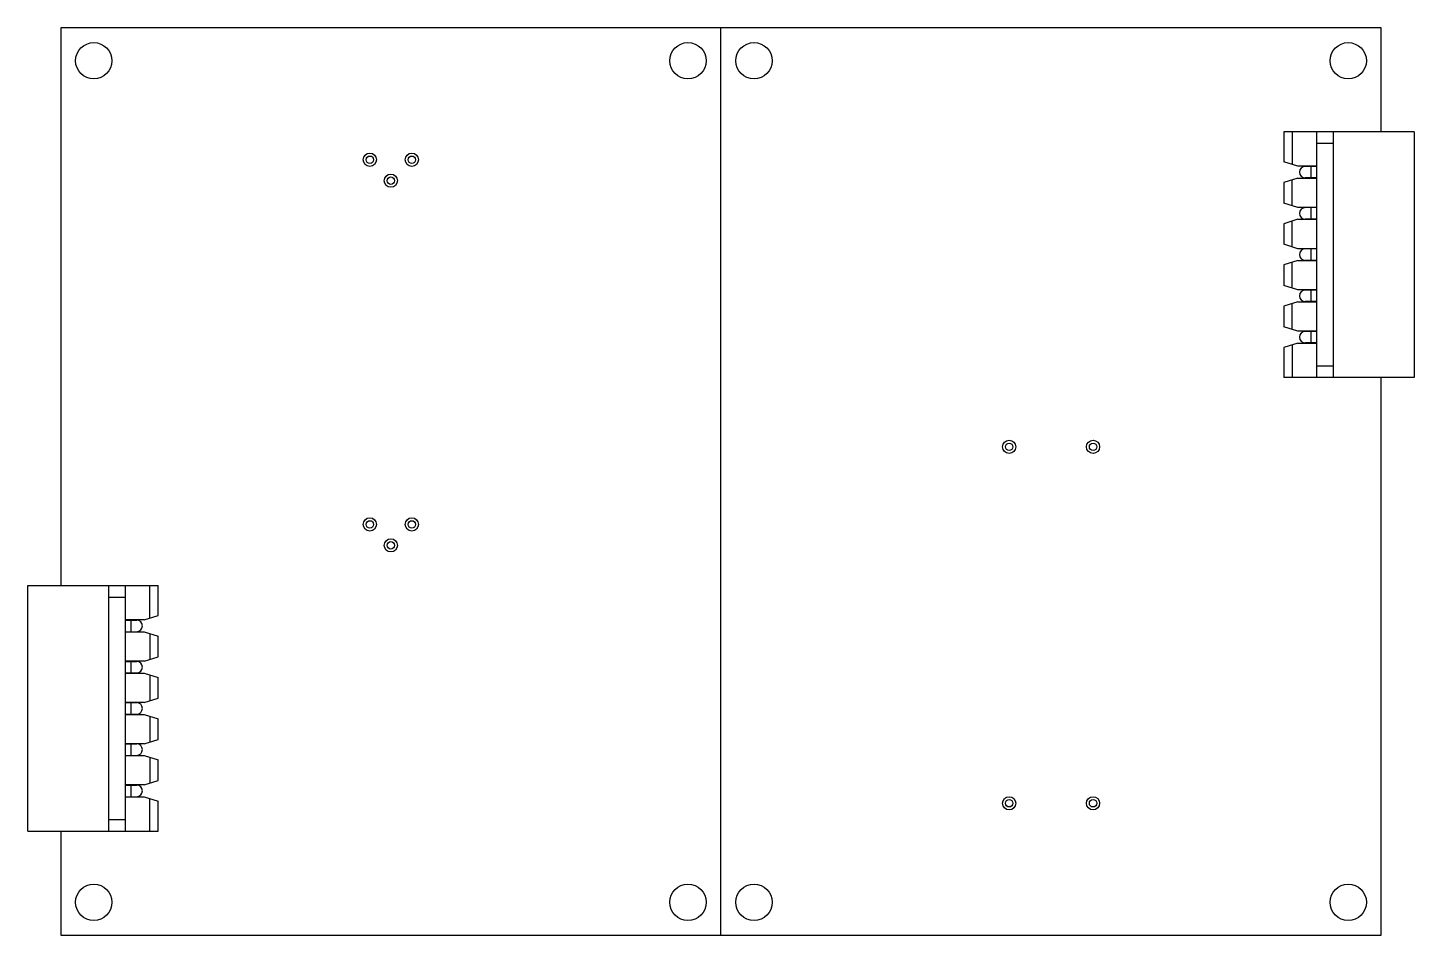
# Model space of a CAD drawing. Header units: millimetres. Extents: x 72.4 to 156.4, y 155.9 to 210.9.
import ezdxf

# ---------------------------------------------------------------- set-up
doc = ezdxf.new("R2010")
doc.units = ezdxf.units.MM
doc.header["$LTSCALE"] = 23.1
for name, color, linetype in [('22057055_1SHAPE', 7, 'CONTINUOUS'), ('22057055SHAPE', 7, 'CONTINUOUS'), ('A19-009P-3106_UV_PD_ARRAY_SHAPE', 7, 'CONTINUOUS'), ('A19-009P-3107_MIR_PD_ARRAYSHAPE', 7, 'CONTINUOUS'), ('G12183-010KSHAPE', 7, 'CONTINUOUS'), ('S12698-01SHAPE', 7, 'CONTINUOUS')]:
    doc.layers.add(name, color=color, linetype=linetype)

msp = doc.modelspace()

# ---------------------------------------------------------------- linework, layer by layer
at = {"layer": '22057055_1SHAPE', "color": 7, "linetype": 'Continuous'}
for p, q in [((72.443, 162.224), (72.443, 177.124)), ((72.443, 177.124), (80.343, 177.124)), ((77.343, 177.124), (77.343, 162.224)), ((77.343, 176.424), (78.343, 176.424)), ((78.343, 177.124), (78.343, 162.224)), ((79.843, 175.144), (79.843, 177.124)), ((80.343, 175.299), (80.343, 177.124)), ((79.493, 175.034), (78.343, 175.034)), ((78.343, 175.024), (79.043, 175.024)), ((78.693, 175.024), (78.693, 174.324)), ((79.493, 175.034), (80.343, 175.299)), ((78.343, 174.324), (79.043, 174.324)), ((78.343, 174.314), (79.493, 174.314)), ((79.493, 174.314), (80.343, 174.049)), ((79.843, 174.205), (79.843, 172.644)), ((80.343, 172.799), (80.343, 174.049)), ((79.493, 172.534), (78.343, 172.534)), ((78.343, 172.524), (79.043, 172.524)), ((78.693, 172.524), (78.693, 171.824)), ((79.493, 172.534), (80.343, 172.799)), ((78.343, 171.824), (79.043, 171.824)), ((78.343, 171.814), (79.493, 171.814)), ((79.493, 171.814), (80.343, 171.549)), ((79.843, 171.705), (79.843, 170.144)), ((80.343, 170.299), (80.343, 171.549)), ((79.493, 170.034), (78.343, 170.034)), ((78.343, 170.024), (79.043, 170.024)), ((78.693, 170.024), (78.693, 169.324)), ((79.493, 170.034), (80.343, 170.299)), ((78.343, 169.324), (79.043, 169.324)), ((78.343, 169.314), (79.493, 169.314)), ((79.493, 169.314), (80.343, 169.049)), ((79.843, 169.205), (79.843, 167.644)), ((80.343, 167.799), (80.343, 169.049)), ((79.493, 167.534), (78.343, 167.534)), ((78.343, 167.524), (79.043, 167.524)), ((78.693, 167.524), (78.693, 166.824)), ((79.493, 167.534), (80.343, 167.799)), ((78.343, 166.824), (79.043, 166.824)), ((78.343, 166.814), (79.493, 166.814)), ((79.493, 166.814), (80.343, 166.549)), ((79.843, 166.705), (79.843, 165.144)), ((80.343, 165.299), (80.343, 166.549)), ((79.493, 165.034), (78.343, 165.034)), ((78.343, 165.024), (79.043, 165.024)), ((78.693, 165.024), (78.693, 164.324)), ((79.493, 165.034), (80.343, 165.299)), ((78.343, 164.324), (79.043, 164.324)), ((78.343, 164.314), (79.493, 164.314)), ((79.493, 164.314), (80.343, 164.049)), ((79.843, 162.224), (79.843, 164.205)), ((80.343, 162.224), (80.343, 164.049)), ((72.443, 162.224), (80.343, 162.224)), ((78.343, 162.924), (77.343, 162.924))]:
    msp.add_line(p, q, dxfattribs=at)
for centre in [(79.043, 174.674), (79.043, 172.174), (79.043, 169.674), (79.043, 167.174), (79.043, 164.674)]:
    msp.add_arc(centre, 0.35, 270, 90, dxfattribs=at)
at = {"layer": '22057055SHAPE', "color": 7, "linetype": 'Continuous'}
for p, q in [((156.443, 204.624), (148.543, 204.624)), ((148.543, 204.624), (148.543, 202.799)), ((149.043, 204.624), (149.043, 202.644)), ((150.543, 189.724), (150.543, 204.624)), ((151.543, 189.724), (151.543, 204.624)), ((156.443, 204.624), (156.443, 189.724)), ((150.543, 203.924), (151.543, 203.924)), ((149.393, 202.534), (148.543, 202.799)), ((150.543, 202.534), (149.393, 202.534)), ((150.543, 202.524), (149.843, 202.524)), ((150.193, 201.824), (150.193, 202.524)), ((149.393, 201.814), (148.543, 201.549)), ((149.043, 200.144), (149.043, 201.705)), ((149.393, 201.814), (150.543, 201.814)), ((150.543, 201.824), (149.843, 201.824)), ((148.543, 201.549), (148.543, 200.299)), ((149.393, 200.034), (148.543, 200.299)), ((150.543, 200.034), (149.393, 200.034)), ((150.543, 200.024), (149.843, 200.024)), ((150.193, 199.324), (150.193, 200.024)), ((149.393, 199.314), (148.543, 199.049)), ((149.043, 197.644), (149.043, 199.205)), ((149.393, 199.314), (150.543, 199.314)), ((150.543, 199.324), (149.843, 199.324)), ((148.543, 199.049), (148.543, 197.799)), ((149.393, 197.534), (148.543, 197.799)), ((150.543, 197.534), (149.393, 197.534)), ((150.543, 197.524), (149.843, 197.524)), ((150.193, 196.824), (150.193, 197.524)), ((149.393, 196.814), (148.543, 196.549)), ((149.043, 195.144), (149.043, 196.705)), ((149.393, 196.814), (150.543, 196.814)), ((150.543, 196.824), (149.843, 196.824)), ((148.543, 196.549), (148.543, 195.299)), ((149.393, 195.034), (148.543, 195.299)), ((150.543, 195.034), (149.393, 195.034)), ((150.543, 195.024), (149.843, 195.024)), ((150.193, 194.324), (150.193, 195.024)), ((149.393, 194.314), (148.543, 194.049)), ((148.543, 194.049), (148.543, 192.799)), ((149.043, 192.644), (149.043, 194.205)), ((149.393, 194.314), (150.543, 194.314)), ((150.543, 194.324), (149.843, 194.324)), ((149.393, 192.534), (148.543, 192.799)), ((150.543, 192.534), (149.393, 192.534)), ((150.543, 192.524), (149.843, 192.524)), ((150.193, 191.824), (150.193, 192.524)), ((149.393, 191.814), (148.543, 191.549)), ((148.543, 191.549), (148.543, 189.724)), ((149.043, 191.705), (149.043, 189.724)), ((149.393, 191.814), (150.543, 191.814)), ((150.543, 191.824), (149.843, 191.824)), ((151.543, 190.424), (150.543, 190.424)), ((156.443, 189.724), (148.543, 189.724))]:
    msp.add_line(p, q, dxfattribs=at)
for centre in [(149.843, 202.174), (149.843, 199.674), (149.843, 197.174), (149.843, 194.674), (149.843, 192.174)]:
    msp.add_arc(centre, 0.35, 90, 270, dxfattribs=at)
at = {"layer": 'A19-009P-3106_UV_PD_ARRAY_SHAPE', "color": 7, "linetype": 'Continuous'}
for p, q in [((154.443, 210.924), (114.443, 210.924)), ((154.443, 204.624), (154.443, 210.924)), ((154.443, 155.924), (154.443, 189.724)), ((114.443, 155.924), (154.443, 155.924))]:
    msp.add_line(p, q, dxfattribs=at)
for centre, radius in [((116.443, 208.924), 1.1), ((152.443, 208.924), 1.1), ((131.903, 185.524), 0.4), ((136.983, 185.524), 0.4), ((131.903, 163.924), 0.4), ((136.983, 163.924), 0.4), ((116.443, 157.924), 1.1), ((152.443, 157.924), 1.1)]:
    msp.add_circle(centre, radius, dxfattribs=at)
at = {"layer": 'A19-009P-3107_MIR_PD_ARRAYSHAPE', "color": 7, "linetype": 'Continuous'}
for p, q in [((74.443, 210.924), (74.443, 177.124)), ((114.443, 210.924), (74.443, 210.924)), ((114.443, 155.924), (114.443, 210.924)), ((74.443, 162.224), (74.443, 155.924)), ((74.443, 155.924), (114.443, 155.924))]:
    msp.add_line(p, q, dxfattribs=at)
for centre, radius in [((76.443, 208.924), 1.1), ((112.443, 208.924), 1.1), ((93.173, 202.924), 0.4), ((95.713, 202.924), 0.4), ((94.443, 201.654), 0.4), ((93.173, 180.824), 0.4), ((95.713, 180.824), 0.4), ((94.443, 179.554), 0.4), ((76.443, 157.924), 1.1), ((112.443, 157.924), 1.1)]:
    msp.add_circle(centre, radius, dxfattribs=at)
at = {"layer": 'G12183-010KSHAPE', "color": 7, "linetype": 'Continuous'}
for centre in [(93.173, 202.924), (95.713, 202.924), (94.443, 201.654), (93.173, 180.824), (95.713, 180.824), (94.443, 179.554)]:
    msp.add_circle(centre, 0.225, dxfattribs=at)
at = {"layer": 'S12698-01SHAPE', "color": 7, "linetype": 'Continuous'}
for centre in [(131.903, 185.524), (136.983, 185.524), (131.903, 163.924), (136.983, 163.924)]:
    msp.add_circle(centre, 0.225, dxfattribs=at)

doc.saveas('drawing.dxf')
